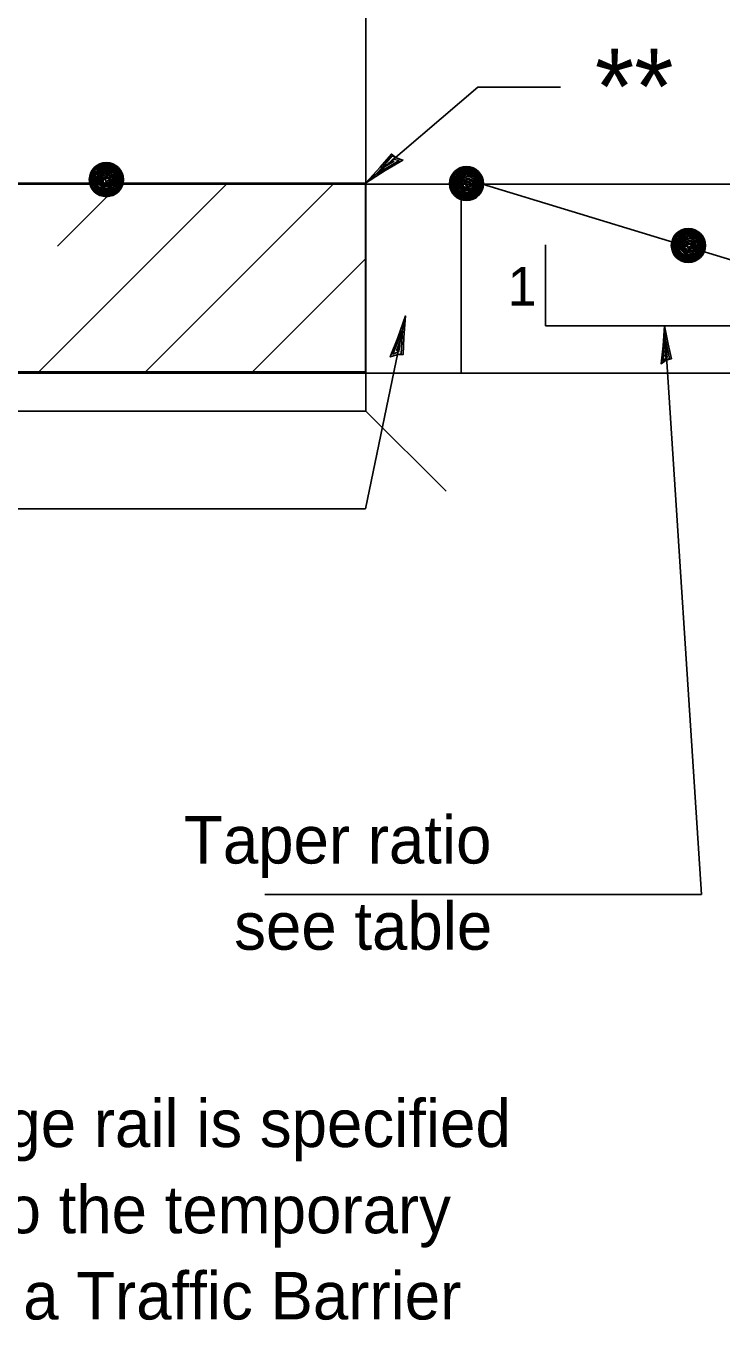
# Model space of a CAD drawing. Extents: x 52832 to 54215, y 64481 to 66497.
# Drawn here: x 53169.6 to 53202.1, y 65520.1 to 65581.1 of the extents above; entities that cross this region are included whole.
import ezdxf

# ---------------------------------------------------------------- set-up
doc = ezdxf.new("R2010")
doc.units = 0
for name, color, linetype in [('Alignment_EX_20 Baseline', 7, 'Continuous'), ('Design_EX_Roadway Dimensions', 7, 'Continuous'), ('Design_PR_EOP', 7, 'Continuous'), ('Sheets_General Details', 7, 'Continuous'), ('Stage_Construction Traffic Control', 7, 'Continuous'), ('Topo_Bridge Structures', 7, 'Continuous')]:
    doc.layers.add(name, color=color, linetype=linetype)

msp = doc.modelspace()

# ---------------------------------------------------------------- linework, layer by layer
at = {"layer": 'Alignment_EX_20 Baseline'}
msp.add_line((53109.232, 65573.735), (53431.001, 65573.735), dxfattribs=at)
at = {"layer": 'Design_EX_Roadway Dimensions'}
for p, q in [((53185.453, 65573.779), (53190.686, 65578.267)), ((53190.686, 65578.267), (53194.552, 65578.267)), ((53193.85, 65570.905), (53193.85, 65567.13)), ((53185.439, 65558.587), (53187.318, 65567.587)), ((53193.85, 65567.13), (53206.192, 65567.13)), ((53201.132, 65540.587), (53199.404, 65567.13)), ((53134.897, 65558.587), (53185.439, 65558.587)), ((53180.742, 65540.587), (53201.132, 65540.587))]:
    msp.add_line(p, q, dxfattribs=at)
for points in [[(53186.879, 65574.967), (53186.652, 65575.136), (53186.134, 65574.534), (53185.453, 65573.779), (53186.366, 65574.368), (53187.191, 65574.856), (53186.879, 65574.967), (53186.696, 65575.052), (53185.968, 65574.221), (53187.014, 65574.841), (53186.725, 65574.903), (53186.364, 65574.551), (53186.779, 65574.81)], [(53186.911, 65565.775), (53187.197, 65565.782), (53187.238, 65566.572), (53187.318, 65567.587), (53186.953, 65566.563), (53186.598, 65565.672), (53186.911, 65565.775), (53187.108, 65565.819), (53187.177, 65566.923), (53186.728, 65565.794), (53186.994, 65565.92), (53187.066, 65566.418), (53186.896, 65565.961)], [(53199.486, 65565.514), (53199.723, 65565.585), (53199.574, 65566.26), (53199.404, 65567.13), (53199.336, 65566.184), (53199.246, 65565.354), (53199.486, 65565.514), (53199.64, 65565.597), (53199.441, 65566.541), (53199.326, 65565.488), (53199.52, 65565.654), (53199.465, 65566.09), (53199.429, 65565.665)]]:
    msp.add_lwpolyline(points, dxfattribs=at)
at = {"layer": 'Design_PR_EOP'}
msp.add_line((52918.09, 65564.912), (53431.001, 65564.912), dxfattribs=at)
at = {"layer": 'Stage_Construction Traffic Control'}
for p, q in [((53136.155, 65573.779), (53185.453, 65573.779)), ((53136.155, 65573.779), (53185.453, 65573.779)), ((53185.237, 65573.741), (53190.906, 65573.741)), ((53185.453, 65573.779), (53185.453, 65564.973)), ((53190.906, 65573.741), (53211.924, 65567.313)), ((53185.453, 65564.973), (53136.155, 65564.973))]:
    msp.add_line(p, q, dxfattribs=at)
for points in [[(53174.02, 65573.545), (53173.827, 65573.342), (53173.493, 65573.194), (53173.141, 65573.211), (53172.855, 65573.384), (53172.661, 65573.603), (53172.608, 65574.062), (53172.773, 65574.451), (53173.153, 65574.683), (53173.529, 65574.687), (53173.859, 65574.52), (53174.062, 65574.248), (53174.108, 65573.975), (53174.047, 65573.62), (53173.815, 65573.398), (53173.5, 65573.248), (53173.17, 65573.256), (53172.955, 65573.392), (53172.7, 65573.595), (53172.661, 65573.893), (53172.673, 65574.186), (53172.798, 65574.422), (53173.166, 65574.645), (53173.525, 65574.649), (53173.851, 65574.497), (53174.038, 65574.236), (53174.07, 65573.975), (53174.012, 65573.632), (53173.79, 65573.422), (53173.5, 65573.298), (53173.17, 65573.298), (53172.919, 65573.455), (53172.723, 65573.616), (53172.711, 65573.902), (53172.694, 65574.154), (53172.834, 65574.388), (53173.182, 65574.599), (53173.525, 65574.599), (53173.836, 65574.462), (53174.001, 65574.211), (53174.047, 65573.975), (53173.947, 65573.645), (53173.773, 65573.459), (53173.475, 65573.322), (53173.166, 65573.342), (53172.93, 65573.484), (53172.794, 65573.641), (53172.756, 65573.864), (53172.737, 65574.136), (53172.869, 65574.311), (53173.191, 65574.538), (53173.525, 65574.538), (53173.822, 65574.413), (53173.963, 65574.165), (53174.02, 65573.964), (53173.897, 65573.678), (53173.748, 65573.495), (53173.456, 65573.369), (53173.17, 65573.38), (53172.959, 65573.516), (53172.834, 65573.67), (53172.798, 65573.902), (53172.786, 65574.125), (53172.909, 65574.273), (53173.203, 65574.488), (53173.517, 65574.497), (53173.798, 65574.377), (53173.938, 65574.148), (53173.947, 65573.943), (53173.865, 65573.691), (53173.753, 65573.533), (53173.438, 65573.409), (53173.203, 65573.434), (53172.992, 65573.553), (53172.884, 65573.691), (53172.831, 65573.917), (53172.834, 65574.117), (53172.946, 65574.248), (53173.227, 65574.451), (53173.525, 65574.447), (53173.79, 65574.327), (53173.901, 65574.14), (53173.897, 65573.917), (53173.811, 65573.72), (53173.711, 65573.582), (53173.438, 65573.447), (53173.216, 65573.467), (53173.045, 65573.58), (53172.942, 65573.693), (53172.872, 65573.818), (53172.86, 65573.914), (53172.872, 65574.078), (53172.992, 65574.223), (53173.166, 65574.351), (53173.318, 65574.401), (53173.542, 65574.377), (53173.74, 65574.311), (53173.872, 65574.104), (53173.851, 65573.925), (53173.761, 65573.727), (53173.625, 65573.58)], [(53190.834, 65573.362), (53190.641, 65573.159), (53190.307, 65573.012), (53189.955, 65573.028), (53189.67, 65573.201), (53189.476, 65573.42), (53189.422, 65573.879), (53189.587, 65574.266), (53189.967, 65574.498), (53190.343, 65574.504), (53190.673, 65574.337), (53190.876, 65574.064), (53190.922, 65573.792), (53190.861, 65573.437), (53190.629, 65573.215), (53190.315, 65573.065), (53189.984, 65573.073), (53189.769, 65573.209), (53189.514, 65573.412), (53189.476, 65573.71), (53189.489, 65574.003), (53189.612, 65574.239), (53189.98, 65574.462), (53190.339, 65574.466), (53190.666, 65574.314), (53190.852, 65574.053), (53190.884, 65573.792), (53190.827, 65573.449), (53190.604, 65573.238), (53190.315, 65573.115), (53189.984, 65573.115), (53189.733, 65573.272), (53189.539, 65573.433), (53189.525, 65573.718), (53189.509, 65573.97), (53189.65, 65574.205), (53189.996, 65574.416), (53190.339, 65574.416), (53190.65, 65574.28), (53190.815, 65574.028), (53190.861, 65573.792), (53190.761, 65573.462), (53190.587, 65573.276), (53190.289, 65573.139), (53189.98, 65573.159), (53189.744, 65573.301), (53189.608, 65573.458), (53189.572, 65573.681), (53189.551, 65573.953), (53189.683, 65574.126), (53190.005, 65574.354), (53190.339, 65574.354), (53190.637, 65574.23), (53190.777, 65573.982), (53190.834, 65573.781), (53190.711, 65573.495), (53190.562, 65573.313), (53190.27, 65573.186), (53189.984, 65573.197), (53189.773, 65573.334), (53189.65, 65573.487), (53189.612, 65573.718), (53189.601, 65573.94), (53189.723, 65574.09), (53190.017, 65574.305), (53190.331, 65574.314), (53190.612, 65574.193), (53190.752, 65573.965), (53190.761, 65573.76), (53190.679, 65573.508), (53190.568, 65573.349), (53190.253, 65573.226), (53190.017, 65573.251), (53189.806, 65573.37), (53189.7, 65573.508), (53189.645, 65573.734), (53189.65, 65573.932), (53189.762, 65574.064), (53190.042, 65574.266), (53190.339, 65574.264), (53190.604, 65574.143), (53190.715, 65573.958), (53190.711, 65573.734), (53190.625, 65573.537), (53190.526, 65573.399), (53190.253, 65573.263), (53190.03, 65573.284), (53189.86, 65573.397), (53189.756, 65573.51), (53189.686, 65573.635), (53189.675, 65573.731), (53189.686, 65573.895), (53189.806, 65574.04), (53189.98, 65574.168), (53190.134, 65574.218), (53190.356, 65574.193), (53190.554, 65574.126), (53190.687, 65573.921), (53190.666, 65573.742), (53190.575, 65573.545), (53190.439, 65573.397)], [(53173.625, 65573.58), (53173.426, 65573.484), (53173.22, 65573.521), (53173.045, 65573.691), (53172.946, 65573.789), (53172.909, 65573.925), (53172.946, 65574.062), (53173.017, 65574.186), (53173.157, 65574.278), (53173.343, 65574.348), (53173.493, 65574.348), (53173.64, 65574.311), (53173.728, 65574.198), (53173.84, 65573.938), (53173.698, 65573.727), (53173.537, 65573.591), (53173.393, 65573.545), (53173.203, 65573.582), (53173.08, 65573.732), (53173.009, 65573.881), (53173.03, 65574.004), (53173.095, 65574.136), (53173.227, 65574.215), (53173.388, 65574.253), (53173.529, 65574.253), (53173.74, 65574.104), (53173.79, 65573.938), (53173.678, 65573.793), (53173.575, 65573.678), (53173.443, 65573.628), (53173.241, 65573.641), (53173.107, 65573.703), (53173.021, 65573.789), (53172.984, 65573.877), (53173.003, 65574.087), (53173.071, 65574.165), (53173.216, 65574.248), (53173.393, 65574.278), (53173.554, 65574.278), (53173.678, 65574.278), (53173.777, 65574.211), (53173.84, 65574.092), (53173.711, 65573.951), (53173.675, 65573.814), (53173.55, 65573.72), (53173.332, 65573.67), (53173.157, 65573.693), (53173.082, 65573.802), (53173.08, 65573.906), (53173.107, 65574.025), (53173.182, 65574.117), (53173.343, 65574.165), (53173.488, 65574.175), (53173.675, 65574.078), (53173.687, 65573.993), (53173.648, 65573.877), (53173.464, 65573.782), (53173.306, 65573.703), (53173.17, 65573.753), (53173.128, 65573.852), (53173.141, 65573.951), (53173.203, 65574.05), (53173.456, 65574.117), (53173.64, 65574.025), (53173.625, 65573.917), (53173.464, 65573.827), (53173.277, 65573.764), (53173.182, 65573.839), (53173.216, 65573.954), (53173.417, 65574.013), (53173.554, 65573.993), (53173.327, 65573.839), (53173.306, 65573.925), (53173.264, 65574.025), (53173.467, 65574.042), (53173.587, 65573.938), (53173.451, 65573.877)], [(53190.439, 65573.397), (53190.241, 65573.301), (53190.034, 65573.338), (53189.86, 65573.508), (53189.762, 65573.607), (53189.723, 65573.742), (53189.762, 65573.879), (53189.831, 65574.003), (53189.971, 65574.094), (53190.157, 65574.164), (53190.307, 65574.164), (53190.456, 65574.126), (53190.542, 65574.015), (53190.654, 65573.754), (53190.512, 65573.545), (53190.352, 65573.408), (53190.207, 65573.362), (53190.017, 65573.399), (53189.894, 65573.549), (53189.823, 65573.698), (53189.844, 65573.821), (53189.909, 65573.953), (53190.042, 65574.032), (53190.203, 65574.069), (53190.343, 65574.069), (53190.554, 65573.921), (53190.604, 65573.754), (53190.492, 65573.61), (53190.389, 65573.495), (53190.257, 65573.445), (53190.055, 65573.458), (53189.923, 65573.52), (53189.835, 65573.607), (53189.798, 65573.693), (53189.819, 65573.903), (53189.885, 65573.982), (53190.03, 65574.064), (53190.207, 65574.094), (53190.368, 65574.094), (53190.492, 65574.094), (53190.592, 65574.028), (53190.654, 65573.908), (53190.526, 65573.768), (53190.489, 65573.631), (53190.364, 65573.537), (53190.146, 65573.487), (53189.971, 65573.51), (53189.897, 65573.619), (53189.894, 65573.723), (53189.923, 65573.842), (53189.996, 65573.932), (53190.157, 65573.982), (53190.302, 65573.99), (53190.489, 65573.895), (53190.501, 65573.809), (53190.463, 65573.693), (53190.278, 65573.599), (53190.12, 65573.52), (53189.984, 65573.57), (53189.942, 65573.668), (53189.955, 65573.768), (53190.017, 65573.867), (53190.27, 65573.932), (53190.456, 65573.842), (53190.439, 65573.734), (53190.278, 65573.644), (53190.091, 65573.581), (53189.996, 65573.656), (53190.03, 65573.771), (53190.232, 65573.829), (53190.368, 65573.809), (53190.141, 65573.656), (53190.12, 65573.742), (53190.078, 65573.842), (53190.281, 65573.859), (53190.401, 65573.754), (53190.266, 65573.693)], [(53170.193, 65564.973), (53178.999, 65573.779)], [(53171.075, 65570.847), (53174.006, 65573.779)], [(53175.183, 65564.973), (53183.989, 65573.779)], [(53201.189, 65570.474), (53200.994, 65570.271), (53200.659, 65570.121), (53200.308, 65570.139), (53200.024, 65570.313), (53199.83, 65570.532), (53199.774, 65570.99), (53199.941, 65571.378), (53200.321, 65571.61), (53200.697, 65571.612), (53201.028, 65571.449), (53201.229, 65571.176), (53201.275, 65570.904), (53201.213, 65570.547), (53200.981, 65570.324), (53200.668, 65570.175), (53200.337, 65570.184), (53200.122, 65570.321), (53199.866, 65570.522), (53199.83, 65570.819), (53199.842, 65571.113), (53199.966, 65571.349), (53200.333, 65571.572), (53200.692, 65571.576), (53201.02, 65571.422), (53201.204, 65571.163), (53201.239, 65570.904), (53201.181, 65570.56), (53200.957, 65570.35), (53200.668, 65570.225), (53200.337, 65570.225), (53200.085, 65570.382), (53199.892, 65570.543), (53199.88, 65570.827), (53199.863, 65571.08), (53200.003, 65571.317), (53200.35, 65571.526), (53200.692, 65571.526), (53201.002, 65571.391), (53201.168, 65571.138), (53201.213, 65570.904), (53201.114, 65570.572), (53200.941, 65570.386), (53200.643, 65570.25), (53200.333, 65570.271), (53200.097, 65570.411), (53199.961, 65570.568), (53199.924, 65570.791), (53199.903, 65571.065), (53200.035, 65571.238), (53200.358, 65571.464), (53200.692, 65571.464), (53200.991, 65571.341), (53201.131, 65571.092), (53201.189, 65570.89), (53201.064, 65570.605), (53200.916, 65570.424), (53200.622, 65570.295), (53200.337, 65570.307), (53200.126, 65570.444), (53200.003, 65570.597), (53199.966, 65570.827), (53199.953, 65571.051), (53200.077, 65571.2), (53200.369, 65571.414), (53200.684, 65571.422), (53200.966, 65571.303), (53201.106, 65571.076), (53201.114, 65570.869), (53201.031, 65570.616), (53200.92, 65570.461), (53200.606, 65570.336), (53200.369, 65570.361), (53200.16, 65570.482), (53200.053, 65570.616), (53199.999, 65570.845), (53200.003, 65571.044), (53200.114, 65571.176), (53200.396, 65571.378), (53200.692, 65571.374), (53200.957, 65571.253), (53201.068, 65571.067), (53201.064, 65570.845), (53200.978, 65570.646), (53200.878, 65570.511), (53200.606, 65570.374), (53200.383, 65570.394), (53200.214, 65570.505), (53200.111, 65570.622), (53200.04, 65570.745), (53200.027, 65570.84), (53200.04, 65571.006), (53200.16, 65571.151), (53200.333, 65571.28), (53200.486, 65571.328), (53200.709, 65571.303), (53200.908, 65571.238), (53201.039, 65571.03), (53201.02, 65570.854), (53200.928, 65570.654), (53200.791, 65570.505)], [(53200.791, 65570.505), (53200.594, 65570.411), (53200.387, 65570.447), (53200.214, 65570.616), (53200.114, 65570.716), (53200.077, 65570.854), (53200.114, 65570.99), (53200.185, 65571.113), (53200.325, 65571.205), (53200.511, 65571.274), (53200.659, 65571.274), (53200.808, 65571.238), (53200.895, 65571.126), (53201.007, 65570.866), (53200.867, 65570.654), (53200.705, 65570.518), (53200.559, 65570.474), (53200.369, 65570.511), (53200.246, 65570.658), (53200.176, 65570.808), (53200.197, 65570.931), (53200.264, 65571.065), (53200.396, 65571.142), (53200.557, 65571.18), (53200.697, 65571.18), (53200.908, 65571.03), (53200.957, 65570.866), (53200.846, 65570.72), (53200.741, 65570.605), (53200.609, 65570.555), (53200.407, 65570.568), (53200.275, 65570.63), (53200.188, 65570.716), (53200.151, 65570.804), (53200.172, 65571.015), (53200.237, 65571.092), (53200.383, 65571.176), (53200.559, 65571.205), (53200.72, 65571.205), (53200.846, 65571.205), (53200.945, 65571.138), (53201.007, 65571.019), (53200.878, 65570.877), (53200.841, 65570.743), (53200.717, 65570.646), (53200.498, 65570.597), (53200.325, 65570.622), (53200.251, 65570.729), (53200.246, 65570.833), (53200.275, 65570.952), (53200.35, 65571.044), (53200.511, 65571.092), (53200.655, 65571.101), (53200.841, 65571.006), (53200.853, 65570.919), (53200.817, 65570.804), (53200.63, 65570.708), (53200.473, 65570.63), (53200.337, 65570.679), (53200.296, 65570.779), (53200.308, 65570.877), (53200.369, 65570.977), (53200.622, 65571.044), (53200.808, 65570.952), (53200.791, 65570.845), (53200.63, 65570.754), (53200.446, 65570.693), (53200.35, 65570.766), (53200.383, 65570.883), (53200.586, 65570.94), (53200.72, 65570.919), (53200.494, 65570.766), (53200.473, 65570.854), (53200.433, 65570.952), (53200.636, 65570.969), (53200.755, 65570.866), (53200.618, 65570.804)], [(53180.176, 65564.973), (53185.453, 65570.25)]]:
    msp.add_lwpolyline(points, dxfattribs=at)
for centre in [(53173.348, 65573.944), (53190.163, 65573.76), (53200.516, 65570.871)]:
    msp.add_circle(centre, 0.794, dxfattribs=at)
at = {"layer": 'Topo_Bridge Structures'}
for p, q in [((53185.468, 65563.147), (53185.468, 65584.324)), ((53189.906, 65573.886), (53189.906, 65564.912)), ((53136.054, 65563.147), (53185.468, 65563.147)), ((53185.468, 65563.147), (53189.213, 65559.403))]:
    msp.add_line(p, q, dxfattribs=at)

# ---------------------------------------------------------------- texts
at = {"layer": 'Design_EX_Roadway Dimensions'}
for s, height, p in [('**', 3.5296, (53196.153, 65576.523)), ('1', 1.803, (53192.086, 65568.066)), ('Taper ratio', 2.21968, (53176.972, 65542.033)), ('see table', 2.2197, (53179.316, 65538.01))]:
    msp.add_text(s, height=height, dxfattribs=at).set_placement(p)
at = {"layer": 'Sheets_General Details'}
for s, p in [('Where temporary bridge rail is specified', (53139.934, 65528.803)), ('it shall be connected to the temporary', (53139.934, 65524.78)), ('concrete barrier using a Traffic Barrier', (53139.934, 65520.756))]:
    msp.add_text(s, height=2.21968, dxfattribs=at).set_placement(p)

doc.saveas('drawing.dxf')
